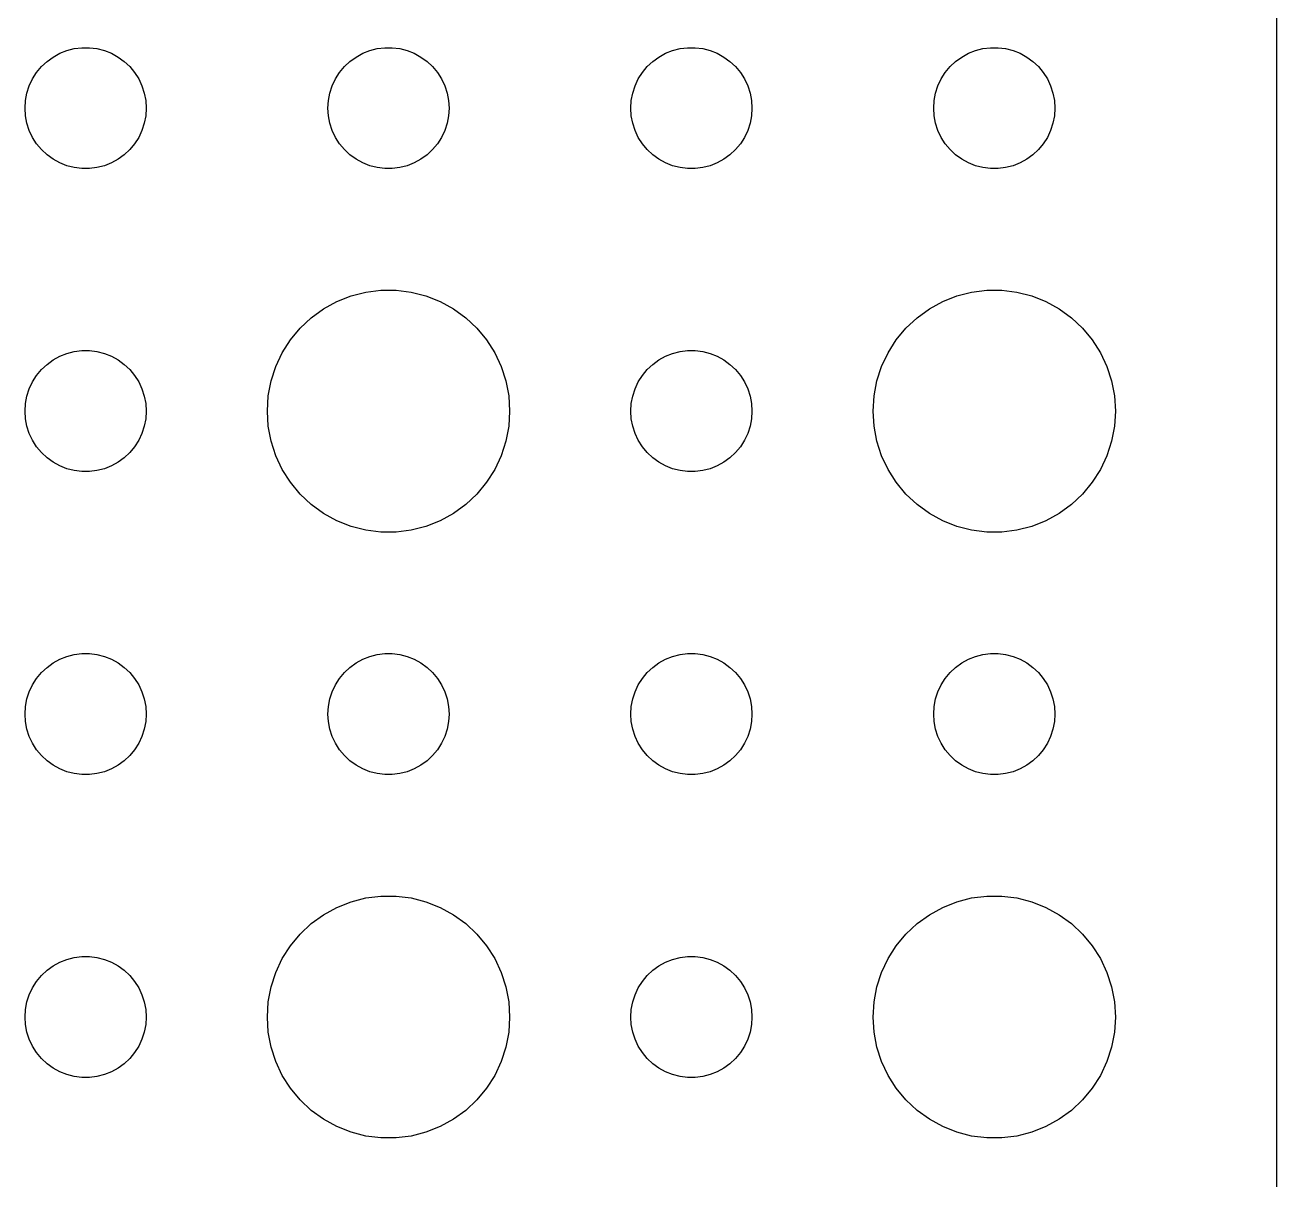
# Model space of a CAD drawing. Header units: metres. Extents: x -134 to 134, y 176 to 508.
# Drawn here: x 103.5 to 134.5, y 337.97 to 366.56 of the extents above; entities that cross this region are included whole.
import ezdxf

# ---------------------------------------------------------------- set-up
doc = ezdxf.new("R2010")
doc.units = ezdxf.units.M

msp = doc.modelspace()

# ---------------------------------------------------------------- linework, layer by layer
for p, q in [((134.5, 295), (134.5, 389)), ((104.196, 365.766), (104.361, 365.857)), ((104.361, 365.857), (104.536, 365.927)), ((104.536, 365.927), (104.719, 365.973)), ((104.719, 365.973), (104.906, 365.997)), ((104.906, 365.997), (105.094, 365.997)), ((105.094, 365.997), (105.281, 365.973)), ((105.281, 365.973), (105.464, 365.927)), ((105.464, 365.927), (105.639, 365.857)), ((105.639, 365.857), (105.804, 365.766)), ((111.696, 365.766), (111.861, 365.857)), ((111.861, 365.857), (112.036, 365.927)), ((112.036, 365.927), (112.219, 365.973)), ((112.219, 365.973), (112.406, 365.997)), ((112.406, 365.997), (112.594, 365.997)), ((112.594, 365.997), (112.781, 365.973)), ((112.781, 365.973), (112.964, 365.927)), ((112.964, 365.927), (113.139, 365.857)), ((113.139, 365.857), (113.304, 365.766)), ((119.196, 365.766), (119.361, 365.857)), ((119.361, 365.857), (119.536, 365.927)), ((119.536, 365.927), (119.719, 365.973)), ((119.719, 365.973), (119.906, 365.997)), ((119.906, 365.997), (120.094, 365.997)), ((120.094, 365.997), (120.281, 365.973)), ((120.281, 365.973), (120.464, 365.927)), ((120.464, 365.927), (120.639, 365.857)), ((120.639, 365.857), (120.804, 365.766)), ((126.696, 365.766), (126.861, 365.857)), ((126.861, 365.857), (127.036, 365.927)), ((127.036, 365.927), (127.219, 365.973)), ((127.219, 365.973), (127.406, 365.997)), ((127.406, 365.997), (127.594, 365.997)), ((127.594, 365.997), (127.781, 365.973)), ((127.781, 365.973), (127.964, 365.927)), ((127.964, 365.927), (128.139, 365.857)), ((128.139, 365.857), (128.304, 365.766)), ((103.786, 365.382), (103.907, 365.527)), ((103.907, 365.527), (104.044, 365.656)), ((104.044, 365.656), (104.196, 365.766)), ((105.804, 365.766), (105.956, 365.656)), ((105.956, 365.656), (106.093, 365.527)), ((106.093, 365.527), (106.214, 365.382)), ((111.286, 365.382), (111.407, 365.527)), ((111.407, 365.527), (111.544, 365.656)), ((111.544, 365.656), (111.696, 365.766)), ((113.304, 365.766), (113.456, 365.656)), ((113.456, 365.656), (113.593, 365.527)), ((113.593, 365.527), (113.714, 365.382)), ((118.786, 365.382), (118.907, 365.527)), ((118.907, 365.527), (119.044, 365.656)), ((119.044, 365.656), (119.196, 365.766)), ((120.804, 365.766), (120.956, 365.656)), ((120.956, 365.656), (121.093, 365.527)), ((121.093, 365.527), (121.214, 365.382)), ((126.286, 365.382), (126.407, 365.527)), ((126.407, 365.527), (126.544, 365.656)), ((126.544, 365.656), (126.696, 365.766)), ((128.304, 365.766), (128.456, 365.656)), ((128.456, 365.656), (128.593, 365.527)), ((128.593, 365.527), (128.714, 365.382)), ((103.605, 365.052), (103.686, 365.223)), ((103.686, 365.223), (103.786, 365.382)), ((106.214, 365.382), (106.314, 365.223)), ((106.314, 365.223), (106.395, 365.052)), ((111.105, 365.052), (111.186, 365.223)), ((111.186, 365.223), (111.286, 365.382)), ((113.714, 365.382), (113.814, 365.223)), ((113.814, 365.223), (113.895, 365.052)), ((118.605, 365.052), (118.686, 365.223)), ((118.686, 365.223), (118.786, 365.382)), ((121.214, 365.382), (121.314, 365.223)), ((121.314, 365.223), (121.395, 365.052)), ((126.105, 365.052), (126.186, 365.223)), ((126.186, 365.223), (126.286, 365.382)), ((128.714, 365.382), (128.814, 365.223)), ((128.814, 365.223), (128.895, 365.052)), ((103.512, 364.688), (103.547, 364.873)), ((103.547, 364.873), (103.605, 365.052)), ((106.395, 365.052), (106.453, 364.873)), ((106.453, 364.873), (106.488, 364.688)), ((111.012, 364.688), (111.047, 364.873)), ((111.047, 364.873), (111.105, 365.052)), ((113.895, 365.052), (113.953, 364.873)), ((113.953, 364.873), (113.988, 364.688)), ((118.512, 364.688), (118.547, 364.873)), ((118.547, 364.873), (118.605, 365.052)), ((121.395, 365.052), (121.453, 364.873)), ((121.453, 364.873), (121.488, 364.688)), ((126.012, 364.688), (126.047, 364.873)), ((126.047, 364.873), (126.105, 365.052)), ((128.895, 365.052), (128.953, 364.873)), ((128.953, 364.873), (128.988, 364.688)), ((103.5, 364.5), (103.512, 364.688)), ((106.488, 364.688), (106.5, 364.5)), ((111, 364.5), (111.012, 364.688)), ((113.988, 364.688), (114, 364.5)), ((118.5, 364.5), (118.512, 364.688)), ((121.488, 364.688), (121.5, 364.5)), ((126, 364.5), (126.012, 364.688)), ((128.988, 364.688), (129, 364.5)), ((103.512, 364.312), (103.5, 364.5)), ((103.547, 364.127), (103.512, 364.312)), ((106.488, 364.312), (106.453, 364.127)), ((106.5, 364.5), (106.488, 364.312)), ((111.012, 364.312), (111, 364.5)), ((111.047, 364.127), (111.012, 364.312)), ((113.988, 364.312), (113.953, 364.127)), ((114, 364.5), (113.988, 364.312)), ((118.512, 364.312), (118.5, 364.5)), ((118.547, 364.127), (118.512, 364.312)), ((121.488, 364.312), (121.453, 364.127)), ((121.5, 364.5), (121.488, 364.312)), ((126.012, 364.312), (126, 364.5)), ((126.047, 364.127), (126.012, 364.312)), ((128.988, 364.312), (128.953, 364.127)), ((129, 364.5), (128.988, 364.312)), ((103.605, 363.948), (103.547, 364.127)), ((103.686, 363.777), (103.605, 363.948)), ((106.395, 363.948), (106.314, 363.777)), ((106.453, 364.127), (106.395, 363.948)), ((111.105, 363.948), (111.047, 364.127)), ((111.186, 363.777), (111.105, 363.948)), ((113.895, 363.948), (113.814, 363.777)), ((113.953, 364.127), (113.895, 363.948)), ((118.605, 363.948), (118.547, 364.127)), ((118.686, 363.777), (118.605, 363.948)), ((121.395, 363.948), (121.314, 363.777)), ((121.453, 364.127), (121.395, 363.948)), ((126.105, 363.948), (126.047, 364.127)), ((126.186, 363.777), (126.105, 363.948)), ((128.895, 363.948), (128.814, 363.777)), ((128.953, 364.127), (128.895, 363.948)), ((103.786, 363.618), (103.686, 363.777)), ((106.314, 363.777), (106.214, 363.618)), ((111.286, 363.618), (111.186, 363.777)), ((113.814, 363.777), (113.714, 363.618)), ((118.786, 363.618), (118.686, 363.777)), ((121.314, 363.777), (121.214, 363.618)), ((126.286, 363.618), (126.186, 363.777)), ((128.814, 363.777), (128.714, 363.618)), ((103.907, 363.473), (103.786, 363.618)), ((104.044, 363.344), (103.907, 363.473)), ((104.196, 363.234), (104.044, 363.344)), ((105.956, 363.344), (105.804, 363.234)), ((106.093, 363.473), (105.956, 363.344)), ((106.214, 363.618), (106.093, 363.473)), ((111.407, 363.473), (111.286, 363.618)), ((111.544, 363.344), (111.407, 363.473)), ((111.696, 363.234), (111.544, 363.344)), ((113.456, 363.344), (113.304, 363.234)), ((113.593, 363.473), (113.456, 363.344)), ((113.714, 363.618), (113.593, 363.473)), ((118.907, 363.473), (118.786, 363.618)), ((119.044, 363.344), (118.907, 363.473)), ((119.196, 363.234), (119.044, 363.344)), ((120.956, 363.344), (120.804, 363.234)), ((121.093, 363.473), (120.956, 363.344)), ((121.214, 363.618), (121.093, 363.473)), ((126.407, 363.473), (126.286, 363.618)), ((126.544, 363.344), (126.407, 363.473)), ((126.696, 363.234), (126.544, 363.344)), ((128.456, 363.344), (128.304, 363.234)), ((128.593, 363.473), (128.456, 363.344)), ((128.714, 363.618), (128.593, 363.473)), ((104.361, 363.143), (104.196, 363.234)), ((104.536, 363.073), (104.361, 363.143)), ((104.719, 363.027), (104.536, 363.073)), ((104.906, 363.003), (104.719, 363.027)), ((105.281, 363.027), (105.094, 363.003)), ((105.464, 363.073), (105.281, 363.027)), ((105.639, 363.143), (105.464, 363.073)), ((105.804, 363.234), (105.639, 363.143)), ((111.861, 363.143), (111.696, 363.234)), ((112.036, 363.073), (111.861, 363.143)), ((112.219, 363.027), (112.036, 363.073)), ((112.406, 363.003), (112.219, 363.027)), ((112.781, 363.027), (112.594, 363.003)), ((112.964, 363.073), (112.781, 363.027)), ((113.139, 363.143), (112.964, 363.073)), ((113.304, 363.234), (113.139, 363.143)), ((119.361, 363.143), (119.196, 363.234)), ((119.536, 363.073), (119.361, 363.143)), ((119.719, 363.027), (119.536, 363.073)), ((119.906, 363.003), (119.719, 363.027)), ((120.281, 363.027), (120.094, 363.003)), ((120.464, 363.073), (120.281, 363.027)), ((120.639, 363.143), (120.464, 363.073)), ((120.804, 363.234), (120.639, 363.143)), ((126.861, 363.143), (126.696, 363.234)), ((127.036, 363.073), (126.861, 363.143)), ((127.219, 363.027), (127.036, 363.073)), ((127.406, 363.003), (127.219, 363.027)), ((127.781, 363.027), (127.594, 363.003)), ((127.964, 363.073), (127.781, 363.027)), ((128.139, 363.143), (127.964, 363.073)), ((128.304, 363.234), (128.139, 363.143)), ((105.094, 363.003), (104.906, 363.003)), ((112.594, 363.003), (112.406, 363.003)), ((120.094, 363.003), (119.906, 363.003)), ((127.594, 363.003), (127.406, 363.003)), ((111.573, 359.853), (111.938, 359.947)), ((111.938, 359.947), (112.312, 359.994)), ((112.312, 359.994), (112.688, 359.994)), ((112.688, 359.994), (113.062, 359.947)), ((113.062, 359.947), (113.427, 359.853)), ((126.573, 359.853), (126.938, 359.947)), ((126.938, 359.947), (127.312, 359.994)), ((127.312, 359.994), (127.688, 359.994)), ((127.688, 359.994), (128.062, 359.947)), ((128.062, 359.947), (128.427, 359.853)), ((110.893, 359.533), (111.223, 359.714)), ((111.223, 359.714), (111.573, 359.853)), ((113.427, 359.853), (113.777, 359.714)), ((113.777, 359.714), (114.107, 359.533)), ((125.893, 359.533), (126.223, 359.714)), ((126.223, 359.714), (126.573, 359.853)), ((128.427, 359.853), (128.777, 359.714)), ((128.777, 359.714), (129.107, 359.533)), ((110.313, 359.054), (110.588, 359.312)), ((110.588, 359.312), (110.893, 359.533)), ((114.107, 359.533), (114.412, 359.312)), ((114.412, 359.312), (114.687, 359.054)), ((125.313, 359.054), (125.588, 359.312)), ((125.588, 359.312), (125.893, 359.533)), ((129.107, 359.533), (129.412, 359.312)), ((129.412, 359.312), (129.687, 359.054)), ((110.073, 358.763), (110.313, 359.054)), ((114.687, 359.054), (114.927, 358.763)), ((125.073, 358.763), (125.313, 359.054)), ((129.687, 359.054), (129.927, 358.763)), ((109.871, 358.445), (110.073, 358.763)), ((114.927, 358.763), (115.129, 358.445)), ((124.871, 358.445), (125.073, 358.763)), ((129.927, 358.763), (130.129, 358.445)), ((104.361, 358.357), (104.536, 358.427)), ((104.536, 358.427), (104.719, 358.473)), ((104.719, 358.473), (104.906, 358.497)), ((104.906, 358.497), (105.094, 358.497)), ((105.094, 358.497), (105.281, 358.473)), ((105.281, 358.473), (105.464, 358.427)), ((105.464, 358.427), (105.639, 358.357)), ((109.711, 358.104), (109.871, 358.445)), ((115.129, 358.445), (115.289, 358.104)), ((119.361, 358.357), (119.536, 358.427)), ((119.536, 358.427), (119.719, 358.473)), ((119.719, 358.473), (119.906, 358.497)), ((119.906, 358.497), (120.094, 358.497)), ((120.094, 358.497), (120.281, 358.473)), ((120.281, 358.473), (120.464, 358.427)), ((120.464, 358.427), (120.639, 358.357)), ((124.711, 358.104), (124.871, 358.445)), ((130.129, 358.445), (130.289, 358.104)), ((103.907, 358.027), (104.044, 358.156)), ((104.044, 358.156), (104.196, 358.266)), ((104.196, 358.266), (104.361, 358.357)), ((105.639, 358.357), (105.804, 358.266)), ((105.804, 358.266), (105.956, 358.156)), ((105.956, 358.156), (106.093, 358.027)), ((109.594, 357.746), (109.711, 358.104)), ((115.289, 358.104), (115.406, 357.746)), ((118.907, 358.027), (119.044, 358.156)), ((119.044, 358.156), (119.196, 358.266)), ((119.196, 358.266), (119.361, 358.357)), ((120.639, 358.357), (120.804, 358.266)), ((120.804, 358.266), (120.956, 358.156)), ((120.956, 358.156), (121.093, 358.027)), ((124.594, 357.746), (124.711, 358.104)), ((130.289, 358.104), (130.406, 357.746)), ((103.686, 357.723), (103.786, 357.882)), ((103.786, 357.882), (103.907, 358.027)), ((106.093, 358.027), (106.214, 357.882)), ((106.214, 357.882), (106.314, 357.723)), ((109.524, 357.376), (109.594, 357.746)), ((115.406, 357.746), (115.476, 357.376)), ((118.686, 357.723), (118.786, 357.882)), ((118.786, 357.882), (118.907, 358.027)), ((121.093, 358.027), (121.214, 357.882)), ((121.214, 357.882), (121.314, 357.723)), ((124.524, 357.376), (124.594, 357.746)), ((130.406, 357.746), (130.476, 357.376)), ((103.547, 357.373), (103.605, 357.552)), ((103.605, 357.552), (103.686, 357.723)), ((106.314, 357.723), (106.395, 357.552)), ((106.395, 357.552), (106.453, 357.373)), ((118.547, 357.373), (118.605, 357.552)), ((118.605, 357.552), (118.686, 357.723)), ((121.314, 357.723), (121.395, 357.552)), ((121.395, 357.552), (121.453, 357.373)), ((103.5, 357), (103.512, 357.188)), ((103.512, 357.188), (103.547, 357.373)), ((106.453, 357.373), (106.488, 357.188)), ((106.488, 357.188), (106.5, 357)), ((109.5, 357), (109.524, 357.376)), ((115.476, 357.376), (115.5, 357)), ((118.5, 357), (118.512, 357.188)), ((118.512, 357.188), (118.547, 357.373)), ((121.453, 357.373), (121.488, 357.188)), ((121.488, 357.188), (121.5, 357)), ((124.5, 357), (124.524, 357.376)), ((130.476, 357.376), (130.5, 357)), ((103.512, 356.812), (103.5, 357)), ((103.547, 356.627), (103.512, 356.812)), ((106.488, 356.812), (106.453, 356.627)), ((106.5, 357), (106.488, 356.812)), ((109.524, 356.624), (109.5, 357)), ((115.5, 357), (115.476, 356.624)), ((118.512, 356.812), (118.5, 357)), ((118.547, 356.627), (118.512, 356.812)), ((121.488, 356.812), (121.453, 356.627)), ((121.5, 357), (121.488, 356.812)), ((124.524, 356.624), (124.5, 357)), ((130.5, 357), (130.476, 356.624)), ((103.605, 356.448), (103.547, 356.627)), ((106.453, 356.627), (106.395, 356.448)), ((109.594, 356.254), (109.524, 356.624)), ((115.476, 356.624), (115.406, 356.254)), ((118.605, 356.448), (118.547, 356.627)), ((121.453, 356.627), (121.395, 356.448)), ((124.594, 356.254), (124.524, 356.624)), ((130.476, 356.624), (130.406, 356.254)), ((103.686, 356.277), (103.605, 356.448)), ((103.786, 356.118), (103.686, 356.277)), ((106.314, 356.277), (106.214, 356.118)), ((106.395, 356.448), (106.314, 356.277)), ((109.711, 355.896), (109.594, 356.254)), ((115.406, 356.254), (115.289, 355.896)), ((118.686, 356.277), (118.605, 356.448)), ((118.786, 356.118), (118.686, 356.277)), ((121.314, 356.277), (121.214, 356.118)), ((121.395, 356.448), (121.314, 356.277)), ((124.711, 355.896), (124.594, 356.254)), ((130.406, 356.254), (130.289, 355.896)), ((103.907, 355.973), (103.786, 356.118)), ((104.044, 355.844), (103.907, 355.973)), ((106.093, 355.973), (105.956, 355.844)), ((106.214, 356.118), (106.093, 355.973)), ((109.871, 355.555), (109.711, 355.896)), ((115.289, 355.896), (115.129, 355.555)), ((118.907, 355.973), (118.786, 356.118)), ((119.044, 355.844), (118.907, 355.973)), ((121.093, 355.973), (120.956, 355.844)), ((121.214, 356.118), (121.093, 355.973)), ((124.871, 355.555), (124.711, 355.896)), ((130.289, 355.896), (130.129, 355.555)), ((104.196, 355.734), (104.044, 355.844)), ((104.361, 355.643), (104.196, 355.734)), ((104.536, 355.573), (104.361, 355.643)), ((104.719, 355.527), (104.536, 355.573)), ((105.464, 355.573), (105.281, 355.527)), ((105.639, 355.643), (105.464, 355.573)), ((105.804, 355.734), (105.639, 355.643)), ((105.956, 355.844), (105.804, 355.734)), ((119.196, 355.734), (119.044, 355.844)), ((119.361, 355.643), (119.196, 355.734)), ((119.536, 355.573), (119.361, 355.643)), ((119.719, 355.527), (119.536, 355.573)), ((120.464, 355.573), (120.281, 355.527)), ((120.639, 355.643), (120.464, 355.573)), ((120.804, 355.734), (120.639, 355.643)), ((120.956, 355.844), (120.804, 355.734)), ((104.906, 355.503), (104.719, 355.527)), ((105.094, 355.503), (104.906, 355.503)), ((105.281, 355.527), (105.094, 355.503)), ((110.073, 355.237), (109.871, 355.555)), ((115.129, 355.555), (114.927, 355.237)), ((119.906, 355.503), (119.719, 355.527)), ((120.094, 355.503), (119.906, 355.503)), ((120.281, 355.527), (120.094, 355.503)), ((125.073, 355.237), (124.871, 355.555)), ((130.129, 355.555), (129.927, 355.237)), ((110.313, 354.946), (110.073, 355.237)), ((114.927, 355.237), (114.687, 354.946)), ((125.313, 354.946), (125.073, 355.237)), ((129.927, 355.237), (129.687, 354.946)), ((110.588, 354.688), (110.313, 354.946)), ((110.893, 354.467), (110.588, 354.688)), ((114.412, 354.688), (114.107, 354.467)), ((114.687, 354.946), (114.412, 354.688)), ((125.588, 354.688), (125.313, 354.946)), ((125.893, 354.467), (125.588, 354.688)), ((129.412, 354.688), (129.107, 354.467)), ((129.687, 354.946), (129.412, 354.688)), ((111.223, 354.286), (110.893, 354.467)), ((114.107, 354.467), (113.777, 354.286)), ((126.223, 354.286), (125.893, 354.467)), ((129.107, 354.467), (128.777, 354.286)), ((111.573, 354.147), (111.223, 354.286)), ((111.938, 354.053), (111.573, 354.147)), ((112.312, 354.006), (111.938, 354.053)), ((113.062, 354.053), (112.688, 354.006)), ((113.427, 354.147), (113.062, 354.053)), ((113.777, 354.286), (113.427, 354.147)), ((126.573, 354.147), (126.223, 354.286)), ((126.938, 354.053), (126.573, 354.147)), ((127.312, 354.006), (126.938, 354.053)), ((128.062, 354.053), (127.688, 354.006)), ((128.427, 354.147), (128.062, 354.053)), ((128.777, 354.286), (128.427, 354.147)), ((112.688, 354.006), (112.312, 354.006)), ((127.688, 354.006), (127.312, 354.006)), ((104.361, 350.857), (104.536, 350.927)), ((104.536, 350.927), (104.719, 350.973)), ((104.719, 350.973), (104.906, 350.997)), ((104.906, 350.997), (105.094, 350.997)), ((105.094, 350.997), (105.281, 350.973)), ((105.281, 350.973), (105.464, 350.927)), ((105.464, 350.927), (105.639, 350.857)), ((111.861, 350.857), (112.036, 350.927)), ((112.036, 350.927), (112.219, 350.973)), ((112.219, 350.973), (112.406, 350.997)), ((112.406, 350.997), (112.594, 350.997)), ((112.594, 350.997), (112.781, 350.973)), ((112.781, 350.973), (112.964, 350.927)), ((112.964, 350.927), (113.139, 350.857)), ((119.361, 350.857), (119.536, 350.927)), ((119.536, 350.927), (119.719, 350.973)), ((119.719, 350.973), (119.906, 350.997)), ((119.906, 350.997), (120.094, 350.997)), ((120.094, 350.997), (120.281, 350.973)), ((120.281, 350.973), (120.464, 350.927)), ((120.464, 350.927), (120.639, 350.857)), ((126.861, 350.857), (127.036, 350.927)), ((127.036, 350.927), (127.219, 350.973)), ((127.219, 350.973), (127.406, 350.997)), ((127.406, 350.997), (127.594, 350.997)), ((127.594, 350.997), (127.781, 350.973)), ((127.781, 350.973), (127.964, 350.927)), ((127.964, 350.927), (128.139, 350.857)), ((103.907, 350.527), (104.044, 350.656)), ((104.044, 350.656), (104.196, 350.766)), ((104.196, 350.766), (104.361, 350.857)), ((105.639, 350.857), (105.804, 350.766)), ((105.804, 350.766), (105.956, 350.656)), ((105.956, 350.656), (106.093, 350.527)), ((111.407, 350.527), (111.544, 350.656)), ((111.544, 350.656), (111.696, 350.766)), ((111.696, 350.766), (111.861, 350.857)), ((113.139, 350.857), (113.304, 350.766)), ((113.304, 350.766), (113.456, 350.656)), ((113.456, 350.656), (113.593, 350.527)), ((118.907, 350.527), (119.044, 350.656)), ((119.044, 350.656), (119.196, 350.766)), ((119.196, 350.766), (119.361, 350.857)), ((120.639, 350.857), (120.804, 350.766)), ((120.804, 350.766), (120.956, 350.656)), ((120.956, 350.656), (121.093, 350.527)), ((126.407, 350.527), (126.544, 350.656)), ((126.544, 350.656), (126.696, 350.766)), ((126.696, 350.766), (126.861, 350.857)), ((128.139, 350.857), (128.304, 350.766)), ((128.304, 350.766), (128.456, 350.656)), ((128.456, 350.656), (128.593, 350.527)), ((103.686, 350.223), (103.786, 350.382)), ((103.786, 350.382), (103.907, 350.527)), ((106.093, 350.527), (106.214, 350.382)), ((106.214, 350.382), (106.314, 350.223)), ((111.186, 350.223), (111.286, 350.382)), ((111.286, 350.382), (111.407, 350.527)), ((113.593, 350.527), (113.714, 350.382)), ((113.714, 350.382), (113.814, 350.223)), ((118.686, 350.223), (118.786, 350.382)), ((118.786, 350.382), (118.907, 350.527)), ((121.093, 350.527), (121.214, 350.382)), ((121.214, 350.382), (121.314, 350.223)), ((126.186, 350.223), (126.286, 350.382)), ((126.286, 350.382), (126.407, 350.527)), ((128.593, 350.527), (128.714, 350.382)), ((128.714, 350.382), (128.814, 350.223)), ((103.547, 349.873), (103.605, 350.052)), ((103.605, 350.052), (103.686, 350.223)), ((106.314, 350.223), (106.395, 350.052)), ((106.395, 350.052), (106.453, 349.873)), ((111.047, 349.873), (111.105, 350.052)), ((111.105, 350.052), (111.186, 350.223)), ((113.814, 350.223), (113.895, 350.052)), ((113.895, 350.052), (113.953, 349.873)), ((118.547, 349.873), (118.605, 350.052)), ((118.605, 350.052), (118.686, 350.223)), ((121.314, 350.223), (121.395, 350.052)), ((121.395, 350.052), (121.453, 349.873)), ((126.047, 349.873), (126.105, 350.052)), ((126.105, 350.052), (126.186, 350.223)), ((128.814, 350.223), (128.895, 350.052)), ((128.895, 350.052), (128.953, 349.873)), ((103.5, 349.5), (103.512, 349.688)), ((103.512, 349.688), (103.547, 349.873)), ((106.453, 349.873), (106.488, 349.688)), ((106.488, 349.688), (106.5, 349.5)), ((111, 349.5), (111.012, 349.688)), ((111.012, 349.688), (111.047, 349.873)), ((113.953, 349.873), (113.988, 349.688)), ((113.988, 349.688), (114, 349.5)), ((118.5, 349.5), (118.512, 349.688)), ((118.512, 349.688), (118.547, 349.873)), ((121.453, 349.873), (121.488, 349.688)), ((121.488, 349.688), (121.5, 349.5)), ((126, 349.5), (126.012, 349.688)), ((126.012, 349.688), (126.047, 349.873)), ((128.953, 349.873), (128.988, 349.688)), ((128.988, 349.688), (129, 349.5)), ((103.512, 349.312), (103.5, 349.5)), ((106.5, 349.5), (106.488, 349.312)), ((111.012, 349.312), (111, 349.5)), ((114, 349.5), (113.988, 349.312)), ((118.512, 349.312), (118.5, 349.5)), ((121.5, 349.5), (121.488, 349.312)), ((126.012, 349.312), (126, 349.5)), ((129, 349.5), (128.988, 349.312)), ((103.547, 349.127), (103.512, 349.312)), ((103.605, 348.948), (103.547, 349.127)), ((106.453, 349.127), (106.395, 348.948)), ((106.488, 349.312), (106.453, 349.127)), ((111.047, 349.127), (111.012, 349.312)), ((111.105, 348.948), (111.047, 349.127)), ((113.953, 349.127), (113.895, 348.948)), ((113.988, 349.312), (113.953, 349.127)), ((118.547, 349.127), (118.512, 349.312)), ((118.605, 348.948), (118.547, 349.127)), ((121.453, 349.127), (121.395, 348.948)), ((121.488, 349.312), (121.453, 349.127)), ((126.047, 349.127), (126.012, 349.312)), ((126.105, 348.948), (126.047, 349.127)), ((128.953, 349.127), (128.895, 348.948)), ((128.988, 349.312), (128.953, 349.127)), ((103.686, 348.777), (103.605, 348.948)), ((103.786, 348.618), (103.686, 348.777)), ((106.314, 348.777), (106.214, 348.618)), ((106.395, 348.948), (106.314, 348.777)), ((111.186, 348.777), (111.105, 348.948)), ((111.286, 348.618), (111.186, 348.777)), ((113.814, 348.777), (113.714, 348.618)), ((113.895, 348.948), (113.814, 348.777)), ((118.686, 348.777), (118.605, 348.948)), ((118.786, 348.618), (118.686, 348.777)), ((121.314, 348.777), (121.214, 348.618)), ((121.395, 348.948), (121.314, 348.777)), ((126.186, 348.777), (126.105, 348.948)), ((126.286, 348.618), (126.186, 348.777)), ((128.814, 348.777), (128.714, 348.618)), ((128.895, 348.948), (128.814, 348.777)), ((103.907, 348.473), (103.786, 348.618)), ((104.044, 348.344), (103.907, 348.473)), ((106.093, 348.473), (105.956, 348.344)), ((106.214, 348.618), (106.093, 348.473)), ((111.407, 348.473), (111.286, 348.618)), ((111.544, 348.344), (111.407, 348.473)), ((113.593, 348.473), (113.456, 348.344)), ((113.714, 348.618), (113.593, 348.473)), ((118.907, 348.473), (118.786, 348.618)), ((119.044, 348.344), (118.907, 348.473)), ((121.093, 348.473), (120.956, 348.344)), ((121.214, 348.618), (121.093, 348.473)), ((126.407, 348.473), (126.286, 348.618)), ((126.544, 348.344), (126.407, 348.473)), ((128.593, 348.473), (128.456, 348.344)), ((128.714, 348.618), (128.593, 348.473)), ((104.196, 348.234), (104.044, 348.344)), ((104.361, 348.143), (104.196, 348.234)), ((104.536, 348.073), (104.361, 348.143)), ((105.639, 348.143), (105.464, 348.073)), ((105.804, 348.234), (105.639, 348.143)), ((105.956, 348.344), (105.804, 348.234)), ((111.696, 348.234), (111.544, 348.344)), ((111.861, 348.143), (111.696, 348.234)), ((112.036, 348.073), (111.861, 348.143)), ((113.139, 348.143), (112.964, 348.073)), ((113.304, 348.234), (113.139, 348.143)), ((113.456, 348.344), (113.304, 348.234)), ((119.196, 348.234), (119.044, 348.344)), ((119.361, 348.143), (119.196, 348.234)), ((119.536, 348.073), (119.361, 348.143)), ((120.639, 348.143), (120.464, 348.073)), ((120.804, 348.234), (120.639, 348.143)), ((120.956, 348.344), (120.804, 348.234)), ((126.696, 348.234), (126.544, 348.344)), ((126.861, 348.143), (126.696, 348.234)), ((127.036, 348.073), (126.861, 348.143)), ((128.139, 348.143), (127.964, 348.073)), ((128.304, 348.234), (128.139, 348.143)), ((128.456, 348.344), (128.304, 348.234)), ((104.719, 348.027), (104.536, 348.073)), ((104.906, 348.003), (104.719, 348.027)), ((105.094, 348.003), (104.906, 348.003)), ((105.281, 348.027), (105.094, 348.003)), ((105.464, 348.073), (105.281, 348.027)), ((112.219, 348.027), (112.036, 348.073)), ((112.406, 348.003), (112.219, 348.027)), ((112.594, 348.003), (112.406, 348.003)), ((112.781, 348.027), (112.594, 348.003)), ((112.964, 348.073), (112.781, 348.027)), ((119.719, 348.027), (119.536, 348.073)), ((119.906, 348.003), (119.719, 348.027)), ((120.094, 348.003), (119.906, 348.003)), ((120.281, 348.027), (120.094, 348.003)), ((120.464, 348.073), (120.281, 348.027)), ((127.219, 348.027), (127.036, 348.073)), ((127.406, 348.003), (127.219, 348.027)), ((127.594, 348.003), (127.406, 348.003)), ((127.781, 348.027), (127.594, 348.003)), ((127.964, 348.073), (127.781, 348.027)), ((111.223, 344.714), (111.573, 344.853)), ((111.573, 344.853), (111.938, 344.947)), ((111.938, 344.947), (112.312, 344.994)), ((112.312, 344.994), (112.688, 344.994)), ((112.688, 344.994), (113.062, 344.947)), ((113.062, 344.947), (113.427, 344.853)), ((113.427, 344.853), (113.777, 344.714)), ((126.223, 344.714), (126.573, 344.853)), ((126.573, 344.853), (126.938, 344.947)), ((126.938, 344.947), (127.312, 344.994)), ((127.312, 344.994), (127.688, 344.994)), ((127.688, 344.994), (128.062, 344.947)), ((128.062, 344.947), (128.427, 344.853)), ((128.427, 344.853), (128.777, 344.714)), ((110.588, 344.312), (110.893, 344.533)), ((110.893, 344.533), (111.223, 344.714)), ((113.777, 344.714), (114.107, 344.533)), ((114.107, 344.533), (114.412, 344.312)), ((125.588, 344.312), (125.893, 344.533)), ((125.893, 344.533), (126.223, 344.714)), ((128.777, 344.714), (129.107, 344.533)), ((129.107, 344.533), (129.412, 344.312)), ((110.313, 344.054), (110.588, 344.312)), ((114.412, 344.312), (114.687, 344.054)), ((125.313, 344.054), (125.588, 344.312)), ((129.412, 344.312), (129.687, 344.054)), ((110.073, 343.763), (110.313, 344.054)), ((114.687, 344.054), (114.927, 343.763)), ((125.073, 343.763), (125.313, 344.054)), ((129.687, 344.054), (129.927, 343.763)), ((104.719, 343.473), (104.906, 343.497)), ((104.906, 343.497), (105.094, 343.497)), ((105.094, 343.497), (105.281, 343.473)), ((109.871, 343.445), (110.073, 343.763)), ((114.927, 343.763), (115.129, 343.445)), ((119.719, 343.473), (119.906, 343.497)), ((119.906, 343.497), (120.094, 343.497)), ((120.094, 343.497), (120.281, 343.473)), ((124.871, 343.445), (125.073, 343.763)), ((129.927, 343.763), (130.129, 343.445)), ((104.044, 343.156), (104.196, 343.266)), ((104.196, 343.266), (104.361, 343.357)), ((104.361, 343.357), (104.536, 343.427)), ((104.536, 343.427), (104.719, 343.473)), ((105.281, 343.473), (105.464, 343.427)), ((105.464, 343.427), (105.639, 343.357)), ((105.639, 343.357), (105.804, 343.266)), ((105.804, 343.266), (105.956, 343.156)), ((109.711, 343.104), (109.871, 343.445)), ((115.129, 343.445), (115.289, 343.104)), ((119.044, 343.156), (119.196, 343.266)), ((119.196, 343.266), (119.361, 343.357)), ((119.361, 343.357), (119.536, 343.427)), ((119.536, 343.427), (119.719, 343.473)), ((120.281, 343.473), (120.464, 343.427)), ((120.464, 343.427), (120.639, 343.357)), ((120.639, 343.357), (120.804, 343.266)), ((120.804, 343.266), (120.956, 343.156)), ((124.711, 343.104), (124.871, 343.445)), ((130.129, 343.445), (130.289, 343.104)), ((103.686, 342.723), (103.786, 342.882)), ((103.786, 342.882), (103.907, 343.027)), ((103.907, 343.027), (104.044, 343.156)), ((105.956, 343.156), (106.093, 343.027)), ((106.093, 343.027), (106.214, 342.882)), ((106.214, 342.882), (106.314, 342.723)), ((109.594, 342.746), (109.711, 343.104)), ((115.289, 343.104), (115.406, 342.746)), ((118.686, 342.723), (118.786, 342.882)), ((118.786, 342.882), (118.907, 343.027)), ((118.907, 343.027), (119.044, 343.156)), ((120.956, 343.156), (121.093, 343.027)), ((121.093, 343.027), (121.214, 342.882)), ((121.214, 342.882), (121.314, 342.723)), ((124.594, 342.746), (124.711, 343.104)), ((130.289, 343.104), (130.406, 342.746)), ((103.547, 342.373), (103.605, 342.552)), ((103.605, 342.552), (103.686, 342.723)), ((106.314, 342.723), (106.395, 342.552)), ((106.395, 342.552), (106.453, 342.373)), ((109.524, 342.376), (109.594, 342.746)), ((115.406, 342.746), (115.476, 342.376)), ((118.547, 342.373), (118.605, 342.552)), ((118.605, 342.552), (118.686, 342.723)), ((121.314, 342.723), (121.395, 342.552)), ((121.395, 342.552), (121.453, 342.373)), ((124.524, 342.376), (124.594, 342.746)), ((130.406, 342.746), (130.476, 342.376)), ((103.512, 342.188), (103.547, 342.373)), ((106.453, 342.373), (106.488, 342.188)), ((109.5, 342), (109.524, 342.376)), ((115.476, 342.376), (115.5, 342)), ((118.512, 342.188), (118.547, 342.373)), ((121.453, 342.373), (121.488, 342.188)), ((124.5, 342), (124.524, 342.376)), ((130.476, 342.376), (130.5, 342)), ((103.5, 342), (103.512, 342.188)), ((103.512, 341.812), (103.5, 342)), ((106.488, 342.188), (106.5, 342)), ((106.5, 342), (106.488, 341.812)), ((109.524, 341.624), (109.5, 342)), ((115.5, 342), (115.476, 341.624)), ((118.5, 342), (118.512, 342.188)), ((118.512, 341.812), (118.5, 342)), ((121.488, 342.188), (121.5, 342)), ((121.5, 342), (121.488, 341.812)), ((124.524, 341.624), (124.5, 342)), ((130.5, 342), (130.476, 341.624)), ((103.547, 341.627), (103.512, 341.812)), ((103.605, 341.448), (103.547, 341.627)), ((106.453, 341.627), (106.395, 341.448)), ((106.488, 341.812), (106.453, 341.627)), ((109.594, 341.254), (109.524, 341.624)), ((115.476, 341.624), (115.406, 341.254)), ((118.547, 341.627), (118.512, 341.812)), ((118.605, 341.448), (118.547, 341.627)), ((121.453, 341.627), (121.395, 341.448)), ((121.488, 341.812), (121.453, 341.627)), ((124.594, 341.254), (124.524, 341.624)), ((130.476, 341.624), (130.406, 341.254)), ((103.686, 341.277), (103.605, 341.448)), ((106.395, 341.448), (106.314, 341.277)), ((118.686, 341.277), (118.605, 341.448)), ((121.395, 341.448), (121.314, 341.277)), ((103.786, 341.118), (103.686, 341.277)), ((103.907, 340.973), (103.786, 341.118)), ((106.214, 341.118), (106.093, 340.973)), ((106.314, 341.277), (106.214, 341.118)), ((109.711, 340.896), (109.594, 341.254)), ((115.406, 341.254), (115.289, 340.896)), ((118.786, 341.118), (118.686, 341.277)), ((118.907, 340.973), (118.786, 341.118)), ((121.214, 341.118), (121.093, 340.973)), ((121.314, 341.277), (121.214, 341.118)), ((124.711, 340.896), (124.594, 341.254)), ((130.406, 341.254), (130.289, 340.896)), ((104.044, 340.844), (103.907, 340.973)), ((104.196, 340.734), (104.044, 340.844)), ((104.361, 340.643), (104.196, 340.734)), ((105.804, 340.734), (105.639, 340.643)), ((105.956, 340.844), (105.804, 340.734)), ((106.093, 340.973), (105.956, 340.844)), ((109.871, 340.555), (109.711, 340.896)), ((115.289, 340.896), (115.129, 340.555)), ((119.044, 340.844), (118.907, 340.973)), ((119.196, 340.734), (119.044, 340.844)), ((119.361, 340.643), (119.196, 340.734)), ((120.804, 340.734), (120.639, 340.643)), ((120.956, 340.844), (120.804, 340.734)), ((121.093, 340.973), (120.956, 340.844)), ((124.871, 340.555), (124.711, 340.896)), ((130.289, 340.896), (130.129, 340.555)), ((104.536, 340.573), (104.361, 340.643)), ((104.719, 340.527), (104.536, 340.573)), ((104.906, 340.503), (104.719, 340.527)), ((105.094, 340.503), (104.906, 340.503)), ((105.281, 340.527), (105.094, 340.503)), ((105.464, 340.573), (105.281, 340.527)), ((105.639, 340.643), (105.464, 340.573)), ((110.073, 340.237), (109.871, 340.555)), ((115.129, 340.555), (114.927, 340.237)), ((119.536, 340.573), (119.361, 340.643)), ((119.719, 340.527), (119.536, 340.573)), ((119.906, 340.503), (119.719, 340.527)), ((120.094, 340.503), (119.906, 340.503)), ((120.281, 340.527), (120.094, 340.503)), ((120.464, 340.573), (120.281, 340.527)), ((120.639, 340.643), (120.464, 340.573)), ((125.073, 340.237), (124.871, 340.555)), ((130.129, 340.555), (129.927, 340.237)), ((110.313, 339.946), (110.073, 340.237)), ((114.927, 340.237), (114.687, 339.946)), ((125.313, 339.946), (125.073, 340.237)), ((129.927, 340.237), (129.687, 339.946)), ((110.588, 339.688), (110.313, 339.946)), ((114.687, 339.946), (114.412, 339.688)), ((125.588, 339.688), (125.313, 339.946)), ((129.687, 339.946), (129.412, 339.688)), ((110.893, 339.467), (110.588, 339.688)), ((111.223, 339.286), (110.893, 339.467)), ((114.107, 339.467), (113.777, 339.286)), ((114.412, 339.688), (114.107, 339.467)), ((125.893, 339.467), (125.588, 339.688)), ((126.223, 339.286), (125.893, 339.467)), ((129.107, 339.467), (128.777, 339.286)), ((129.412, 339.688), (129.107, 339.467)), ((111.573, 339.147), (111.223, 339.286)), ((111.938, 339.053), (111.573, 339.147)), ((113.427, 339.147), (113.062, 339.053)), ((113.777, 339.286), (113.427, 339.147)), ((126.573, 339.147), (126.223, 339.286)), ((126.938, 339.053), (126.573, 339.147)), ((128.427, 339.147), (128.062, 339.053)), ((128.777, 339.286), (128.427, 339.147)), ((112.312, 339.006), (111.938, 339.053)), ((112.688, 339.006), (112.312, 339.006)), ((113.062, 339.053), (112.688, 339.006)), ((127.312, 339.006), (126.938, 339.053)), ((127.688, 339.006), (127.312, 339.006)), ((128.062, 339.053), (127.688, 339.006))]:
    msp.add_line(p, q)

doc.saveas('drawing.dxf')
